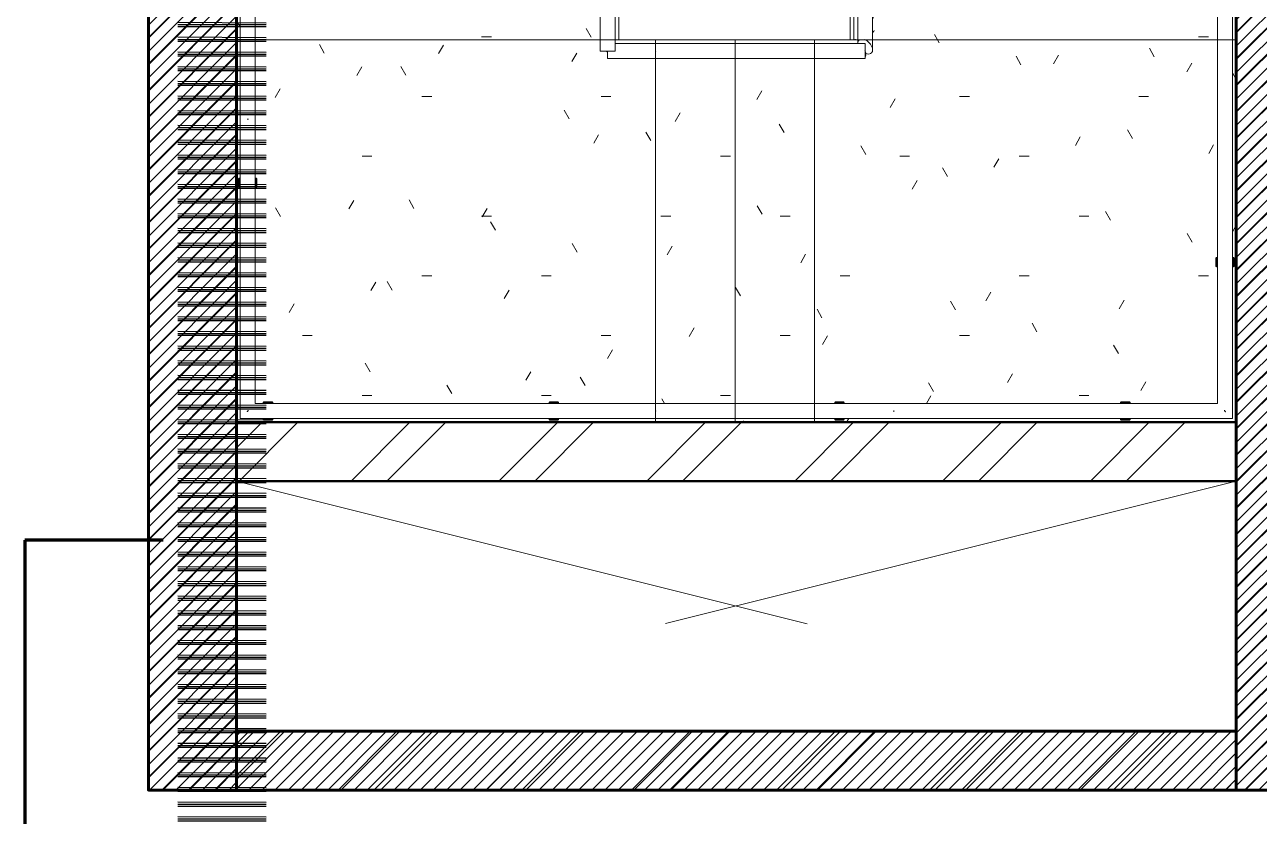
# Model space of a CAD drawing. Header units: millimetres. Extents: x -967280 to 3852, y 2833 to 1955156.
# Drawn here: x -945067 to -940868, y 488448 to 491139 of the extents above; entities that cross this region are included whole.
import ezdxf

# ---------------------------------------------------------------- set-up
doc = ezdxf.new("R2010")
doc.units = ezdxf.units.MM
doc.header["$LTSCALE"] = 1000
doc.header["$PDMODE"] = 35
doc.header["$PDSIZE"] = 25
for name, pattern in [('HRZN_Line-Ptrn-Abov', [4, 2, -2]), ('HRZN_Line-Ptrn-Dash', [4, 2, -2]), ('HRZN_Line-Ptrn-Sold', [9144001.0, 9144000.0, -1]), ('Overhead', [3.96875, 2.38125, -1.5875])]:
    doc.linetypes.add(name, pattern=pattern)
for name, color, linetype in [('_N-DIM 3', 7, 'Continuous'), ('ARCH', 8, 'Continuous'), ('S - col hach', 1, 'Continuous')]:
    doc.layers.add(name, color=color, linetype=linetype)
for name, color, linetype, lineweight in [('A-COLS', 8, 'HRZN_Line-Ptrn-Sold', 18), ('A-DASH', 21, 'HRZN_Line-Ptrn-Abov', 18), ('A-DIM', 7, 'Continuous', 13), ('A-FLOR-HRAL', 1, 'Continuous', 18), ('A-STAIR', 1, 'HRZN_Line-Ptrn-Sold', 13), ('A-TONE', 40, 'HRZN_Line-Ptrn-Sold', 35), ('A-WALL', 8, 'HRZN_Line-Ptrn-Sold', 50), ('S - column', 6, 'Continuous', 60)]:
    doc.layers.add(name, color=color, linetype=linetype, lineweight=lineweight)
doc.styles.get("Standard").update_dxf_attribs({"font": 'x-arab.shx'})
doc.dimstyles.get("Standard").update_dxf_attribs({"dimtxt": 0.18, "dimasz": 0.18, "dimexe": 0.18, "dimexo": 0.0625, "dimgap": 0.09, "dimtad": 0, "dimtih": 1, "dimtoh": 1, "dimdec": 4, "dimzin": 0, "dimdsep": 46, "dimtxsty": 'Standard', "dimcen": 0.09, "dimadec": 0, "dimazin": 0, "dimtfac": 1, "dimtdec": 4, "dimtofl": 0, "dimtmove": 0, "dimatfit": 3, "dimfxl": 1, "dimtolj": 1, "dimtzin": 0, "dimarcsym": 0})
pattern_1 = [(45, (6650, -35800), (-251.447, 251.447), []), (45, (6650, -35419), (-251.447, 251.447), [])]
pattern_2 = [(0, (6650, -35800), (812.8, 203.2), [33.528, -576.072, 33.528, -576.072, -3251.2]), (0, (6650, -35800), (812.8, 203.2), [-1219.2, 33.528, -1185.672, 33.528, -576.072, -1422.4]), (0, (6650, -35800), (812.8, 203.2), [-3048, 33.528, -372.872, 33.528, -982.472]), (120, (6954.8, -35698.4), (-582.3764, 602.3054), [33.528, -576.072, 33.528, -576.072, -3251.2]), (120, (6954.8, -35698.4), (-582.3764, 602.3054), [-1219.2, 33.528, -1185.672, 33.528, -576.072, -1422.4]), (120, (6954.8, -35698.4), (-582.3764, 602.3054), [-3048, 33.528, -372.872, 33.528, -982.472]), (240, (7056.4, -35292), (-230.4236, -805.5054), [33.528, -576.072, 33.528, -576.072, -3251.2]), (240, (7056.4, -35292), (-230.4236, -805.5054), [-1219.2, 33.528, -1185.672, 33.528, -576.072, -1422.4]), (240, (7056.4, -35292), (-230.4236, -805.5054), [-3048, 33.528, -372.872, 33.528, -982.472])]
pattern_3 = [(225, (-217548.73, -1233776.03), (44.9012806, -44.9012806), [])]
pattern_4 = [(45, (-223648.726, -1233952.032), (-22.4506403, 22.4506403), [])]

# ---------------------------------------------------------------- blocks, each defined once
blk = doc.blocks.new('Railing - Fascia 2-3607307-BASEMENT 01 FLOOR FFL_1_')
at = {"layer": 'A-FLOR-HRAL'}
blk.add_line((38.1, -63.5), (50.8, -63.5), dxfattribs=at)
blk = doc.blocks.new('Railing - Fascia 2-2693528-BASEMENT 01 FLOOR FFL_1_')
at = {"layer": 'A-FLOR-HRAL'}
for p, q in [((-29, 16), (-31, 14)), ((-31, 14), (-31, -14)), ((-31, -14), (-31, 14)), ((-25.4, 16), (-29, 16)), ((-29, -16), (-29, 16)), ((-27.5, 27.5), (-27.5, 16)), ((-25.4, 27.5), (-27.5, 27.5)), ((27.5, 27.5), (25.4, 27.5)), ((29, 16), (25.4, 16)), ((27.5, 16), (27.5, 27.5)), ((31, 14), (29, 16)), ((29, -16), (29, 16)), ((31, 14), (31, 4.2)), ((31, -14), (31, 14)), ((31, 7.7), (31, -7.7)), ((31, -7.7), (31, 7.7)), ((31, 6.6), (31, -7.4)), ((31, 3.8), (31, 6.6)), ((31, 2.5), (31, 0)), ((31, 0), (31, -2.5)), ((-31, -14), (-29, -16)), ((-29, -16), (-25.4, -16)), ((-27.5, -16), (-27.5, -27.5)), ((-14.7, -27.5), (-27.5, -27.5)), ((-15, -40), (-15, -25.4)), ((-13.4, -25.4), (-13.4, -43.7)), ((13.4, -25.4), (13.4, -43.7)), ((27.5, -27.5), (14.6, -27.5)), ((15, -25.4), (15, -40)), ((25.4, -16), (29, -16)), ((27.5, -27.5), (27.5, -16)), ((29, -16), (31, -14)), ((31, -2.5), (29.7, -2.5)), ((31, -7.4), (31, -3.8)), ((31, -4.2), (31, -14)), ((-5.1, -45), (-10, -45)), ((-10, -45), (10, -45))]:
    blk.add_line(p, q, dxfattribs=at)
for points, knots in [([(-13.4, -43.7), (-13.5, -43.6), (-13.7, -43.4), (-13.8, -43.2), (-14, -43), (-14.1, -42.9), (-14.2, -42.7), (-14.3, -42.5), (-14.4, -42.4), (-14.5, -42.2), (-14.6, -42), (-14.7, -41.8), (-14.7, -41.6), (-14.8, -41.4), (-14.8, -41.2), (-14.9, -41), (-14.9, -40.8), (-15, -40.6), (-15, -40.3), (-15, -40.1), (-15, -40)], [0, 0, 0, 0, 0.1, 0.15, 0.2, 0.25, 0.3, 0.35, 0.4, 0.45, 0.5, 0.55, 0.6, 0.65, 0.7, 0.75, 0.8, 0.85, 0.9, 1, 1, 1, 1]), ([(-5.6, -38), (-5.6, -37.7), (-5.7, -37.1), (-6.1, -36.5), (-6.5, -36.1), (-6.9, -35.7), (-7.6, -35.5), (-8.4, -35.5), (-9.1, -35.7), (-9.5, -36.1), (-9.9, -36.5), (-10.2, -37.1), (-10.3, -37.7), (-10.3, -38)], [0, 0, 0, 0, 0.111111, 0.222222, 0.277778, 0.333333, 0.444444, 0.555556, 0.666667, 0.722222, 0.777778, 0.888889, 1, 1, 1, 1]), ([(-10.3, -38), (-10.3, -38.3), (-10.2, -38.9), (-9.9, -39.5), (-9.5, -39.9), (-9.1, -40.3), (-8.4, -40.5), (-7.6, -40.5), (-6.9, -40.3), (-6.5, -39.9), (-6.1, -39.5), (-5.7, -38.9), (-5.6, -38.3), (-5.6, -38)], [0, 0, 0, 0, 0.111111, 0.222222, 0.277778, 0.333333, 0.444444, 0.555556, 0.666667, 0.722222, 0.777778, 0.888889, 1, 1, 1, 1]), ([(15, -40), (15, -40.1), (15, -40.3), (15, -40.5), (15, -40.7), (14.9, -40.9), (14.9, -41), (14.9, -41.2), (14.8, -41.4), (14.8, -41.5), (14.7, -41.7), (14.7, -41.8), (14.6, -42), (14.5, -42.1), (14.4, -42.3), (14.4, -42.4), (14.3, -42.6), (14.2, -42.7), (14.1, -42.9), (14, -43), (13.9, -43.1), (13.8, -43.3), (13.6, -43.5), (13.5, -43.6), (13.4, -43.7)], [0, 0, 0, 0, 0.083333, 0.125, 0.166667, 0.208333, 0.25, 0.291667, 0.333333, 0.375, 0.416667, 0.458333, 0.5, 0.541667, 0.583333, 0.625, 0.666667, 0.708333, 0.75, 0.791667, 0.833333, 0.875, 0.916667, 1, 1, 1, 1]), ([(-10, -45), (-10.4, -45), (-11.1, -44.9), (-11.8, -44.7), (-12.6, -44.3), (-13.1, -43.9), (-13.4, -43.7)], [0, 0, 0, 0, 0.333333, 0.5, 0.666667, 1, 1, 1, 1]), ([(13.4, -43.7), (13.1, -43.9), (12.6, -44.3), (11.8, -44.7), (11.1, -44.9), (10.4, -45), (10, -45)], [0, 0, 0, 0, 0.333333, 0.5, 0.666667, 1, 1, 1, 1])]:
    blk.add_open_spline(points, degree=3, knots=knots, dxfattribs=at)
for points in [[(-6.8, -39.2), (-7, -39.4), (-7.2, -39.8), (-7.8, -40.2), (-8.5, -40.5), (-9.2, -40.5), (-9.6, -40.4), (-9.9, -40.3)], [(-8.5, -35.5), (-8.3, -35.6), (-7.8, -35.8), (-7.2, -36.2), (-7, -36.6), (-6.8, -36.8)], [(-6.8, -36.8), (-6.7, -37), (-6.6, -37.4), (-6.5, -37.8), (-6.5, -38)], [(-6.5, -38), (-6.5, -38.2), (-6.6, -38.6), (-6.7, -39), (-6.8, -39.2)]]:
    blk.add_open_spline(points, degree=3, dxfattribs=at)
blk = doc.blocks.new('Railing - Fascia 2-V10-BASEMENT 01 FLOOR FFL_1_')
at = {"layer": 'A-FLOR-HRAL'}
for p, q in [((50.8, 63.5), (38.1, 63.5)), ((50.8, 63.5), (50.8, -63.5)), ((38.1, -63.5), (50.8, -63.5))]:
    blk.add_line(p, q, dxfattribs=at)
blk = doc.blocks.new('Railing - Fascia 2-V11-BASEMENT 01 FLOOR FFL_1_')
at = {"layer": 'A-FLOR-HRAL'}
for p, q in [((50.8, 63.5), (38.1, 63.5)), ((50.8, 63.5), (50.8, -44.6)), ((-31, -13.4), (-31, -14)), ((-31, -14), (-31, -13.4)), ((-31, -14), (-29, -16)), ((-29, -16), (-29, -14.4)), ((-29, -16), (-25.4, -16)), ((33.6, -44.6), (33.6, -42.5))]:
    blk.add_line(p, q, dxfattribs=at)
for start, end in [(202.9753, 208.4269), (209.5387, 219.2562)]:
    blk.add_arc((0, 0), 33.1, start, end, dxfattribs=at)
blk = doc.blocks.new('Railing - Fascia 2-V12-BASEMENT 01 FLOOR FFL_1_')
at = {"layer": 'A-FLOR-HRAL'}
for p, q in [((33.6, 44.6), (33.6, 63.5)), ((38.1, 63.5), (33.6, 63.5)), ((38.1, 44.6), (38.1, 63.5)), ((50.8, 63.5), (38.1, 63.5)), ((38.1, 63.5), (38.1, 44.6)), ((50.8, 63.5), (50.8, -63.5)), ((-29, 16), (-31, 14)), ((-31, 14), (-31, -14)), ((-31, -14), (-31, 14)), ((-25.4, 16), (-29, 16)), ((-29, -16), (-29, 16)), ((29, 16), (25.4, 16)), ((31, 14), (29, 16)), ((29, -16), (29, 16)), ((31, 14), (31, 4.2)), ((31, -14), (31, 14)), ((31, 7.7), (31, -7.7)), ((31, -7.7), (31, 7.7)), ((31, 6.6), (31, -4.4)), ((31, 3.8), (31, 6.6)), ((31, 2.5), (31, 0)), ((31, 0), (31, -2.5)), ((-31, -14), (-29, -16)), ((-29, -16), (-25.4, -16)), ((25.4, -16), (29, -16)), ((29, -16), (31, -14)), ((31, -2.5), (29.7, -2.5)), ((31, -4.4), (31, -3.8)), ((31, -4.8), (31, -14)), ((31, -5.4), (31, -7.4)), ((31, -7.4), (31, -5.4)), ((38.1, -63.5), (50.8, -63.5))]:
    blk.add_line(p, q, dxfattribs=at)
blk = doc.blocks.new('Railing - Fascia 2-V13-BASEMENT 01 FLOOR FFL_1_')
at = {"layer": 'A-FLOR-HRAL'}
for p, q in [((33.6, 22.3), (33.6, 63.5)), ((38.1, 63.5), (33.6, 63.5)), ((38.1, 22.3), (38.1, 63.5)), ((50.8, 63.5), (38.1, 63.5)), ((38.1, 63.5), (38.1, 22.3)), ((50.8, 63.5), (50.8, -63.5)), ((-29, 16), (-31, 14)), ((-31, 14), (-31, 0)), ((-31, 0), (-31, 14)), ((-25.4, 16), (-29, 16)), ((-29, -16), (-29, 16)), ((33.6, 31.8), (25.4, 31.8)), ((29, 16), (25.4, 16)), ((31, 14), (29, 16)), ((29, -16), (29, 16)), ((31, 14), (31, 4.2)), ((31, 0), (31, 14)), ((31, 7.7), (31, -7.7)), ((31, -7.7), (31, 7.7)), ((31, 6.6), (31, 0)), ((31, 3.8), (31, 6.6)), ((31, 2.5), (31, 0)), ((-31, -0.3), (-31, -14)), ((-31, -14), (-31, -0.3)), ((-31, -14), (-29, -16)), ((-29, -16), (-25.4, -16)), ((25.4, -16), (29, -16)), ((29, -16), (31, -14)), ((31, -2.5), (29.7, -2.5)), ((31, -14), (31, -0.3)), ((31, -0.3), (31, -7.4)), ((31, -0.3), (31, -2.5)), ((31, -7.4), (31, -3.8)), ((31, -4.2), (31, -14)), ((38.1, -63.5), (50.8, -63.5))]:
    blk.add_line(p, q, dxfattribs=at)
blk = doc.blocks.new('Railing - Railing-3619686-BASEMENT 01 FLOOR FFL_1_')
at = {"layer": 'A-FLOR-HRAL', "lineweight": 13}
for p, q in [((17109.5, 3809.5), (17109.5, 3811.9)), ((17111.9, 3809.5), (17109.5, 3809.5))]:
    blk.add_line(p, q, dxfattribs=at)
at = {"extrusion": (0, 0, -1), "zscale": -1, "rotation": 180}
for name, p in [('Railing - Fascia 2-2693528-BASEMENT 01 FLOOR FFL_1_', (-17111.9, 6254.6)), ('Railing - Fascia 2-V13-BASEMENT 01 FLOOR FFL_1_', (-17111.9, 5222.3)), ('Railing - Fascia 2-V12-BASEMENT 01 FLOOR FFL_1_', (-17111.9, 4164.6))]:
    blk.add_blockref(name, p, dxfattribs=at)
at = {"extrusion": (0, 0, -1), "zscale": -1}
for name, p in [('Railing - Fascia 2-3607307-BASEMENT 01 FLOOR FFL_1_', (-17988.1, 5984.6)), ('Railing - Fascia 2-V10-BASEMENT 01 FLOOR FFL_1_', (-17988.1, 4952.3)), ('Railing - Fascia 2-V11-BASEMENT 01 FLOOR FFL_1_', (-17988.1, 3894.6))]:
    blk.add_blockref(name, p, dxfattribs=at)
blk = doc.blocks.new('Railing - Fascia 2-2789807-BASEMENT 01 FLOOR FFL_1_')
at = {"layer": 'A-FLOR-HRAL'}
for p, q in [((-29, 16), (-31, 14)), ((-31, 14), (-31, -14)), ((-31, -14), (-31, 14)), ((-25.4, 16), (-29, 16)), ((-29, -16), (-29, 16)), ((29, 16), (25.4, 16)), ((31, 14), (29, 16)), ((29, -16), (29, 16)), ((31, 14), (31, 4.2)), ((31, -14), (31, 14)), ((31, 7.7), (31, -7.7)), ((31, -7.7), (31, 7.7)), ((31, 6.6), (31, -7.4)), ((31, 3.8), (31, 6.6)), ((31, 2.5), (31, 0)), ((31, 0), (31, -2.5)), ((-31, -14), (-29, -16)), ((-29, -16), (-25.4, -16)), ((25.4, -16), (29, -16)), ((29, -16), (31, -14)), ((31, -2.5), (29.7, -2.5)), ((31, -7.4), (31, -3.8)), ((31, -4.2), (31, -14))]:
    blk.add_line(p, q, dxfattribs=at)
blk = doc.blocks.new('Railing - Fascia 2-3809664-BASEMENT 01 FLOOR FFL_1_')
at = {"layer": 'A-FLOR-HRAL'}
for p, q in [((-29, 16), (-31, 14)), ((-31, 14), (-31, -14)), ((-31, -14), (-31, 14)), ((-25.4, 16), (-29, 16)), ((-29, -16), (-29, 16)), ((29, 16), (25.4, 16)), ((31, 14), (29, 16)), ((29, -16), (29, 16)), ((31, 14), (31, 4.2)), ((31, -14), (31, 14)), ((31, 7.7), (31, -7.7)), ((31, -7.7), (31, 7.7)), ((31, 6.6), (31, -7.4)), ((31, 3.8), (31, 6.6)), ((31, 2.5), (31, 0)), ((31, 0), (31, -2.5)), ((-31, -14), (-29, -16)), ((-29, -16), (-25.4, -16)), ((25.4, -16), (29, -16)), ((29, -16), (31, -14)), ((31, -2.5), (29.7, -2.5)), ((31, -7.4), (31, -3.8)), ((31, -4.2), (31, -14))]:
    blk.add_line(p, q, dxfattribs=at)
blk = doc.blocks.new('Railing - Fascia 2-V6-BASEMENT 01 FLOOR FFL_1_')
at = {"layer": 'A-FLOR-HRAL'}
for p, q in [((-29, 16), (-31, 14)), ((-31, 14), (-31, 10.6)), ((-31, 10.6), (-31, 14)), ((-31, 9.9), (-31, -14)), ((-31, -14), (-31, 9.9)), ((-25.4, 16), (-29, 16)), ((-29, -16), (-29, 16)), ((29, 16), (25.4, 16)), ((31, 14), (29, 16)), ((29, -16), (29, 16)), ((31, 14), (31, 10.6)), ((31, 10.6), (31, 14)), ((31, 9.9), (31, 4.2)), ((31, -14), (31, 9.9)), ((31, 7.7), (31, -7.7)), ((31, -7.7), (31, 7.7)), ((31, 6.6), (31, -7.4)), ((31, 3.8), (31, 6.6)), ((31, 2.5), (31, 0)), ((31, 0), (31, -2.5)), ((-31, -14), (-29, -16)), ((-29, -16), (-25.4, -16)), ((25.4, -16), (29, -16)), ((29, -16), (31, -14)), ((31, -2.5), (29.7, -2.5)), ((31, -7.4), (31, -3.8)), ((31, -4.2), (31, -14))]:
    blk.add_line(p, q, dxfattribs=at)
blk = doc.blocks.new('Railing - Fascia 2-V15-BASEMENT 01 FLOOR FFL_1_')
at = {"layer": 'A-FLOR-HRAL'}
for p, q in [((-29, 16), (-31, 14)), ((-31, 14), (-31, -14)), ((-31, -14), (-31, 14)), ((-25.4, 16), (-29, 16)), ((-29, -16), (-29, 16)), ((29, 16), (25.4, 16)), ((31, 14), (29, 16)), ((29, -16), (29, 16)), ((31, 14), (31, 4.2)), ((31, -14), (31, 14)), ((31, 7.6), (31, -7.7)), ((31, -7.7), (31, 7.6)), ((31, 6.6), (31, -7.4)), ((31, 3.8), (31, 6.6)), ((31, 2.5), (31, 0)), ((31, 0), (31, -2.5)), ((-31, -14), (-29, -16)), ((-29, -16), (-25.4, -16)), ((25.4, -16), (29, -16)), ((29, -16), (31, -14)), ((31, -2.5), (29.7, -2.5)), ((31, -7.4), (31, -3.8)), ((31, -4.2), (31, -14))]:
    blk.add_line(p, q, dxfattribs=at)
blk = doc.blocks.new('Railing - Fascia 2-V16-BASEMENT 01 FLOOR FFL_1_')
at = {"layer": 'A-FLOR-HRAL'}
for p, q in [((-29, 16), (-31, 14)), ((-31, 14), (-31, -14)), ((-31, -14), (-31, 14)), ((-25.4, 16), (-29, 16)), ((-29, -16), (-29, 16)), ((29, 16), (25.4, 16)), ((31, 14), (29, 16)), ((29, -16), (29, 16)), ((31, 14), (31, 4.2)), ((31, -14), (31, 14)), ((31, 7.7), (31, -7.7)), ((31, -7.7), (31, 7.7)), ((31, 6.6), (31, 5.5)), ((31, 5.5), (31, 6.6)), ((31, 5.4), (31, -7.4)), ((31, 3.8), (31, 5.4)), ((31, 2.5), (31, 0)), ((31, 0), (31, -2.5)), ((-31, -14), (-29, -16)), ((-29, -16), (-25.4, -16)), ((25.4, -16), (29, -16)), ((29, -16), (31, -14)), ((31, -2.5), (29.7, -2.5)), ((31, -7.4), (31, -3.8)), ((31, -4.2), (31, -14))]:
    blk.add_line(p, q, dxfattribs=at)
blk = doc.blocks.new('Railing - Railing-3619690-BASEMENT 01 FLOOR FFL_1_')
for name, p, rotation in [('Railing - Fascia 2-V16-BASEMENT 01 FLOOR FFL_1_', (15888.1, 3364.1), 180), ('Railing - Fascia 2-V15-BASEMENT 01 FLOOR FFL_1_', (15957.1, 2588.1), 269.9999999999997), ('Railing - Fascia 2-V6-BASEMENT 01 FLOOR FFL_1_', (16929, 2588.1), 269.9999999999997), ('Railing - Fascia 2-3809664-BASEMENT 01 FLOOR FFL_1_', (17901, 2588.1), 269.9999999999997), ('Railing - Fascia 2-2789807-BASEMENT 01 FLOOR FFL_1_', (18872.9, 2588.1), 269.9999999999997)]:
    blk.add_blockref(name, p, dxfattribs=dict(rotation=rotation))
blk.add_blockref('Railing - Fascia 2-2789807-BASEMENT 01 FLOOR FFL_1_', (19211.9, 3094.1))
blk = doc.blocks.new('Top Rail Type - Top Rail_Internal_-3619706-BASEMENT 01 FLOOR FFL_1_')
at = {"layer": 'A-STAIR', "linetype": 'Continuous'}
for p, q in [((17086.5, 6280), (17086.5, 6017.2)), ((17109.6, 6280), (17114.2, 6280)), ((17137.3, 6017.2), (17137.3, 6280)), ((17086.5, 6017.2), (17086.5, 3811.9)), ((17137.3, 3811.9), (17137.3, 6017.2)), ((18013.5, 3815.9), (18013.5, 3879.6)), ((17268.3, 3837.3), (17137.3, 3837.3)), ((17799.8, 3837.3), (17268.3, 3837.3)), ((17954, 3837.3), (17799.8, 3837.3)), ((17962.7, 3855.9), (17962.7, 3838.7)), ((17962.7, 3838.7), (17962.7, 3837.3)), ((17111.9, 3809.6), (17111.9, 3811.9)), ((17111.9, 3786.5), (17268.3, 3786.5)), ((17268.3, 3786.5), (17799.8, 3786.5)), ((17799.8, 3786.5), (17976.8, 3786.5))]:
    blk.add_line(p, q, dxfattribs=at)
at = {"layer": 'A-STAIR', "linetype": 'Continuous', "flags": 128}
for points in [[(17968, 3850.2), (17966.1, 3848.5), (17963.6, 3844.2), (17962.7, 3838.7)], [(18013.5, 3815.9), (18012.6, 3822.2), (18010.1, 3828.8), (18006.1, 3835.3), (18000.8, 3841.3), (17994.7, 3846.3), (17988.1, 3850), (17986.1, 3850.8)], [(17113.9, 3811.9), (17111.9, 3811.9), (17109.9, 3811.9)], [(17275.4, 3809.9), (17275.5, 3811.9), (17275.4, 3813.9)], [(17275.4, 3813.9), (17275.5, 3811.9), (17275.4, 3809.9)], [(17815.4, 3813.9), (17815.5, 3811.9), (17815.4, 3809.9)], [(17815.4, 3809.9), (17815.5, 3811.9), (17815.4, 3813.9)], [(17987.3, 3813.6), (17988.1, 3811.9), (17990.3, 3805.3), (17990.8, 3799.2), (17989.5, 3793.9), (17988.3, 3791.8)], [(17990.4, 3803.7), (17994.7, 3802.4), (18000.8, 3801.9), (18006.1, 3803.2), (18010.1, 3806.1), (18012.6, 3810.4), (18013.5, 3815.9)]]:
    blk.add_lwpolyline(points, dxfattribs=at)
at = {"layer": 'A-STAIR', "linetype": 'Continuous'}
blk.add_open_spline([(17113.9, 6010), (17113.2, 6010), (17111.9, 6010), (17110.6, 6010), (17109.9, 6010)], degree=3, dxfattribs=at)
blk = doc.blocks.new('Top Rail Type - Top Rail_Internal_-V21-BASEMENT 01 FLOOR FFL_1_')
at = {"layer": 'A-STAIR', "linetype": 'Continuous'}
for p, q in [((17086.5, 6280), (17137.3, 6280)), ((17086.5, 6010), (17086.5, 6280)), ((17137.3, 6010), (17137.3, 6280)), ((17086.5, 3811.9), (17086.5, 6010)), ((17137.3, 3811.9), (17137.3, 6010)), ((18013.5, 4116.5), (18013.5, 3850)), ((17962.7, 4092.8), (17962.7, 3850)), ((17275.5, 3837.3), (17137.3, 3837.3)), ((17815.5, 3837.3), (17275.5, 3837.3)), ((17988.1, 3837.3), (17815.5, 3837.3)), ((18013.5, 3850), (17962.7, 3850)), ((17988.1, 3811.9), (17988.1, 3837.3)), ((17086.5, 3811.9), (17137.3, 3811.9)), ((17111.9, 3786.5), (17111.9, 3810.9)), ((17275.5, 3786.5), (17111.9, 3786.5)), ((17815.5, 3786.5), (17275.5, 3786.5)), ((17988.1, 3786.5), (17815.5, 3786.5)), ((17988.1, 3786.5), (17988.1, 3810.9))]:
    blk.add_line(p, q, dxfattribs=at)
blk = doc.blocks.new('Top Rail Type - Top Rail_Internal_-3619723-BASEMENT 01 FLOOR FFL_1_')
at = {"layer": 'A-STAIR', "linetype": 'Continuous'}
for p, q in [((15862.7, 6017.2), (15862.7, 3863.3)), ((15913.5, 3863.3), (15913.5, 6017.2)), ((19186.5, 4426.6), (19186.5, 3842.8)), ((19237.3, 3842.8), (19237.3, 4450.3)), ((15862.7, 3863.3), (15862.7, 3587.2)), ((15913.5, 3587.2), (15913.5, 3863.3)), ((19186.5, 3842.8), (19186.5, 2613.5)), ((19237.3, 2562.7), (19237.3, 3842.8)), ((15862.7, 3580.5), (15862.7, 2562.7)), ((15913.5, 2613.5), (15913.5, 3580.5)), ((17268.3, 2613.5), (15913.5, 2613.5)), ((17802.1, 2613.5), (17268.3, 2613.5)), ((18078.3, 2613.5), (17802.1, 2613.5)), ((19186.5, 2613.5), (18085, 2613.5)), ((15862.7, 2562.7), (17268.3, 2562.7)), ((17268.3, 2562.7), (17802.1, 2562.7)), ((17802.1, 2562.7), (18078.3, 2562.7)), ((18085, 2562.7), (19237.3, 2562.7))]:
    blk.add_line(p, q, dxfattribs=at)
for points in [[(19209.9, 3850), (19210.6, 3850), (19211.9, 3850), (19213.2, 3850), (19213.9, 3850)], [(15890.1, 3580), (15889.4, 3580), (15888.1, 3580), (15886.8, 3580), (15886.1, 3580)], [(17275.4, 2590.4), (17275.5, 2589.7), (17275.5, 2588.1), (17275.5, 2586.5), (17275.4, 2585.8)], [(18085.4, 2590.4), (18085.5, 2589.7), (18085.5, 2588.1), (18085.5, 2586.5), (18085.4, 2585.8)]]:
    blk.add_open_spline(points, degree=3, dxfattribs=at)
for points, knots in [([(15890.4, 2590.4), (15890.2, 2590.2), (15889.4, 2589.4), (15888.1, 2588.1), (15886.8, 2586.8), (15886, 2586), (15885.8, 2585.8)], [0.47065226, 0.47065226, 0.47065226, 0.47065226, 0.47916667, 0.5, 0.52083333, 0.52934774, 0.52934774, 0.52934774, 0.52934774]), ([(19214.2, 2585.8), (19214, 2586), (19213.2, 2586.8), (19211.9, 2588.1), (19210.6, 2589.4), (19209.8, 2590.2), (19209.6, 2590.4)], [-0.52934774, -0.52934774, -0.52934774, -0.52934774, -0.52083333, -0.5, -0.47916667, -0.47065226, -0.47065226, -0.47065226, -0.47065226])]:
    blk.add_open_spline(points, degree=3, knots=knots, dxfattribs=at)
blk = doc.blocks.new('Top Rail Type - Top Rail_Internal_-V22-BASEMENT 01 FLOOR FFL_1_')
at = {"layer": 'A-STAIR', "linetype": 'Continuous'}
for p, q in [((15862.7, 3580), (15862.7, 6010)), ((15913.5, 3580), (15913.5, 6010)), ((19186.5, 4663.5), (19186.5, 3850)), ((19237.3, 4687.2), (19237.3, 3850)), ((19186.5, 3850), (19186.5, 2613.5)), ((19237.3, 3850), (19237.3, 2562.7)), ((15862.7, 2562.7), (15862.7, 3580)), ((15913.5, 2613.5), (15913.5, 3580)), ((17275.5, 2613.5), (15913.5, 2613.5)), ((18085.5, 2613.5), (17275.5, 2613.5)), ((19186.5, 2613.5), (18085.5, 2613.5)), ((17275.5, 2562.7), (15862.7, 2562.7)), ((18085.5, 2562.7), (17275.5, 2562.7)), ((19237.3, 2562.7), (18085.5, 2562.7))]:
    blk.add_line(p, q, dxfattribs=at)
blk = doc.blocks.new('*U1913')
h = blk.add_hatch()
h.set_pattern_fill('PLAST,_O', color=1, scale=0.2, angle=90)
h.set_pattern_definition([(90, (-155234.254297, -71860.100436), (-0.05, 3e-18), []), (90, (-155234.260547, -71860.100436), (-0.05, 3e-18), []), (90, (-155234.266797, -71860.100436), (-0.05, 3e-18), [])])
h.paths.add_polyline_path([(7.1953, 0.15), (-2.7316, 0.15), (-2.7316, -0.15), (7.1953, -0.15)])
blk = doc.blocks.new('*D1936')
at = {"layer": '_N-DIM 3', "color": 0, "lineweight": -2, "transparency": 16777216}
for p, q in [((22250.5, -33650.2), (21779.4, -33650.2)), ((21779.6, -33650.4), (21779.6, -36011.1)), ((21779.6, -38372.2), (21779.6, -36011.5)), ((22250.3, -38372.4), (21779.4, -38372.4))]:
    blk.add_line(p, q, dxfattribs=at)
at = {"layer": '_N-DIM 3', "color": 0, "lineweight": 106, "transparency": 16777216}
for points in [[(21779.6, -33650.4), (21779.6, -33650.4), (21779.6, -33650.2)], [(21779.6, -38372.2), (21779.6, -38372.2), (21779.6, -38372.4)]]:
    blk.add_solid(points, dxfattribs=at)
at = {"layer": 'Defpoints', "color": 0, "lineweight": 106, "transparency": 16777216}
for p in [(21779.6, -33650.2), (22250.6, -33650.2), (22250.4, -38372.4)]:
    blk.add_point(p, dxfattribs=at)
at = {"layer": '_N-DIM 3', "color": 0, "transparency": 16777216, "insert": (21779.6, -36011.3), "char_height": 0.18, "attachment_point": 5}
blk.add_mtext('\\A1;4722.2134', dxfattribs=at)
blk = doc.blocks.new('A$Ca5ad4f3b')
at = {"layer": 'S - col hach'}
h = blk.add_hatch(dxfattribs=at)
h.set_pattern_fill('ANSI31', color=256, scale=10)
h.set_pattern_definition(pattern_4)
h.paths.add_polyline_path([(16400, -18100), (16100, -18100), (16100, -25300), (16400, -25300)])
h = blk.add_hatch(dxfattribs=at)
h.set_pattern_fill('ANSI31', color=256, scale=10)
h.set_pattern_definition(pattern_4)
h.paths.add_polyline_path([(20100, -18100), (19800, -18100), (19800, -25300), (20100, -25300)])
h = blk.add_hatch(dxfattribs=at)
h.set_pattern_fill('ANSI31', color=256, scale=10)
h.set_pattern_definition([(45, (-216898.87, -660839.722), (-22.4506403, 22.4506403), [])])
h.paths.add_polyline_path([(19800, -25100), (16400, -25100), (16400, -25300), (19800, -25300)])
at = {"layer": 'S - column'}
for points in [[(16400, -18100), (16100, -18100), (16100, -25300), (16400, -25300)], [(20100, -18100), (19800, -18100), (19800, -25300), (20100, -25300)], [(19800, -25100), (16400, -25100), (16400, -25300), (19800, -25300)]]:
    blk.add_lwpolyline(points, close=True, dxfattribs=at)
blk = doc.blocks.new('A$Cd2541b88')
at = {"layer": 'A-COLS'}
h = blk.add_hatch(dxfattribs=at)
h.set_pattern_fill('ANSI31', color=4, scale=20, angle=180)
h.set_pattern_definition(pattern_3)
h.paths.add_polyline_path([(22499.99625, -28979.99984), (22199.99625, -28979.99984), (22199.99625, -34499.99984), (22499.99625, -34499.99984)])
h = blk.add_hatch(dxfattribs=at)
h.set_pattern_fill('ANSI31', color=4, scale=20, angle=180)
h.set_pattern_definition(pattern_3)
h.paths.add_polyline_path([(26199.99625, -28980), (25899.99625, -28980), (25899.99625, -34500), (26199.99625, -34500)])
at = {"layer": 'A-STAIR', "linetype": 'Continuous'}
h = blk.add_hatch(dxfattribs=at)
h.set_pattern_fill('FP_15', color=4, style=0, pattern_type=2)
h.set_pattern_definition(pattern_2)
h.paths.add_polyline_path([(23736.5, -31950), (23736.5, -31680), (22563.5, -31680), (22563.5, -31950), (23395.79827, -31950)])
h.paths.add_polyline_path([(22500, -31950), (22512.7, -31950), (22512.7, -31680), (22500, -31680), (22500, -31940.11128)])
h.paths.add_polyline_path([(23787.3, -31950), (23800, -31950), (23800, -31698.85998), (23795.49634, -31698.85998), (23795.49634, -31680), (23787.3, -31680), (23787.3, -31737.98855)])
h = blk.add_hatch(dxfattribs=at)
h.set_pattern_fill('FP_15', color=4, style=0, pattern_type=2)
h.set_pattern_definition(pattern_2)
h.paths.add_polyline_path([(24758.06432, -31950), (25836.5, -31950), (25836.5, -31749.93025), (25832.90019, -31749.50107), (25832.0111, -31743.51407), (25831.98211, -31741.92722), (25832.25034, -31741.26524), (25832.16754, -31739.32611), (25832.45574, -31738.87797), (25831.86379, -31736.57297), (25832.2431, -31735.82682), (25830.9, -31733.92722), (25832.90019, -31733.92722), (25831.86379, -31731.28146), (25832.11664, -31730.26707), (25831.86379, -31728.63571), (25832.08096, -31727.54508), (25831.98211, -31725.92722), (25832.90019, -31725.44033), (25831.86379, -31723.34421), (25832.90019, -31721.43957), (25832.90019, -31717.92419), (25836.5, -31717.92419), (25836.5, -31680), (24670.98317, -31680), (24663.5, -31683.48928), (24663.5, -31884.59406), (24668.49501, -31893.08261), (24670.06285, -31896.93332), (24671.15499, -31905.35998), (24668.40489, -31917.85869), (24666.8586, -31921.65645), (24663.5, -31926.12589), (24663.5, -31950), (24670.06285, -31950)])
h.paths.add_polyline_path([(25887.3, -31950), (25900, -31950), (25900, -31680), (25887.3, -31680), (25887.3, -31717.92419), (25890.89981, -31718.35336), (25891.93621, -31723.34421), (25892.4551, -31724.34036), (25891.93621, -31725.98996), (25892.80034, -31726.58919), (25891.93621, -31728.63571), (25892.9, -31728.97646), (25892.9, -31730.26707), (25891.90324, -31737.98855), (25892.2572, -31739.10523), (25892.09035, -31740.30935), (25891.93621, -31741.86447), (25892.35453, -31742.4141), (25890.89981, -31747.58666), (25890.89981, -31749.93025), (25887.3, -31749.93025), (25887.3, -31863.52308)])
h.paths.add_polyline_path([(24612.10611, -31950), (24612.7, -31950), (24612.10611, -31937.10998), (24604.50366, -31937.10998), (24604.50366, -31949.99984)])
h.paths.add_polyline_path([(24604.50366, -31873.60998), (24612.7, -31873.60998), (24612.7, -31707.17771), (24600, -31713.09982), (24600, -31841.85998), (24604.50366, -31841.85998), (24604.50366, -31865.26072)])
h = blk.add_hatch(dxfattribs=at)
h.set_pattern_fill('FP_15', color=4, style=0, pattern_type=2)
h.set_pattern_definition(pattern_2)
h.paths.add_polyline_path([(23785.01714, -33249.99984), (23925.46256, -33249.99984), (23925.46256, -33237.29984), (23595.02123, -33237.29984), (23594.59205, -33240.89965), (23589.6012, -33241.93605), (23588.60505, -33242.45494), (23586.95545, -33241.93605), (23586.35622, -33242.80018), (23584.3097, -33241.93605), (23583.96895, -33242.89984), (23582.67834, -33242.89984), (23575.15579, -33242.02811), (23573.84018, -33242.25704), (23572.63606, -33242.09019), (23571.08094, -33241.93605), (23570.53131, -33242.35437), (23565.35876, -33240.89965), (23563.01517, -33240.89965), (23563.01517, -33237.29984), (22623.05762, -33237.29984), (22622.62845, -33240.89965), (22617.63759, -33241.93605), (22616.64144, -33242.45494), (22614.99184, -33241.93605), (22614.39261, -33242.80018), (22612.34609, -33241.93605), (22612.00534, -33242.89984), (22610.71474, -33242.89984), (22603.19219, -33242.02811), (22601.87657, -33242.25704), (22600.67245, -33242.09019), (22599.11733, -33241.93605), (22598.5677, -33242.35437), (22593.39515, -33240.89965), (22591.05156, -33240.89965), (22591.05156, -33237.29984), (22512.7, -33236.43436), (22512.7, -32451.89385), (22509.10019, -32451.46468), (22508.06379, -32446.47383), (22507.5449, -32445.47767), (22508.06379, -32443.82808), (22507.19966, -32443.22884), (22508.06379, -32441.18233), (22507.1, -32440.84157), (22507.1, -32439.55097), (22507.97173, -32432.02842), (22507.7428, -32430.71281), (22507.90965, -32429.50869), (22508.06379, -32427.95357), (22507.64547, -32427.40393), (22509.10019, -32422.23138), (22509.10019, -32419.88779), (22512.7, -32419.88779), (22512.7, -31950), (22500, -31950), (22500, -33249.99984), (23395.79827, -33249.99984)])
h.paths.add_polyline_path([(23785.01714, -33186.49984), (23925.46256, -33186.49984), (23925.46256, -32013.49984), (23761.89997, -32012.63437), (23761.89997, -31990.48765), (23759.5124, -31990.4876), (23759.5124, -31988.10005), (23736.5, -31988.10005), (23736.5, -31950), (22563.5, -31950), (22563.5, -32419.88779), (22567.09981, -32420.31697), (22567.9889, -32426.30397), (22568.01789, -32427.89082), (22567.74966, -32428.5528), (22567.83246, -32430.49193), (22567.54426, -32430.94007), (22568.13621, -32433.24507), (22567.7569, -32433.99122), (22568.7093, -32435.89082), (22567.09981, -32435.89082), (22568.13621, -32438.53657), (22567.88336, -32439.55097), (22568.13621, -32441.18233), (22567.91904, -32442.27296), (22568.01789, -32443.89082), (22567.09981, -32444.37771), (22568.13621, -32446.47383), (22567.09981, -32448.37847), (22567.09981, -32451.89385), (22563.5, -32451.89385), (22563.5, -33186.49984), (22591.05156, -33186.49984), (22591.48073, -33182.90003), (22597.46774, -33182.01094), (22599.05459, -33181.98195), (22599.71657, -33182.25019), (22601.65569, -33182.16738), (22602.10384, -33182.45558), (22604.40884, -33181.86363), (22605.15499, -33182.24294), (22607.05459, -33181.63558), (22607.05459, -33182.90003), (22609.70034, -33181.86363), (22610.71474, -33182.11648), (22612.34609, -33181.86363), (22613.43672, -33182.08081), (22615.05459, -33181.98195), (22615.54148, -33182.90003), (22617.63759, -33181.86363), (22619.54223, -33182.90003), (22623.05762, -33182.90003), (22623.05762, -33186.49984), (23563.01517, -33186.49984), (23563.44434, -33182.90003), (23569.43135, -33182.01094), (23571.0182, -33181.98195), (23571.68017, -33182.25019), (23573.6193, -33182.16738), (23574.06745, -33182.45558), (23576.37244, -33181.86363), (23577.11859, -33182.24294), (23579.01823, -33180.89984), (23579.0182, -33182.90003), (23581.66395, -33181.86363), (23582.67834, -33182.11648), (23584.3097, -33181.86363), (23585.40033, -33182.08081), (23587.0182, -33181.98195), (23587.50508, -33182.90003), (23589.6012, -33181.86363), (23591.50584, -33182.90003), (23595.02123, -33182.90003), (23595.02123, -33186.49984)])
h.paths.add_polyline_path([(23801.22567, -31962.7), (23925.46256, -31962.69984), (23925.46256, -31949.99984), (23787.3, -31950), (23787.30015, -31962.69985), (23800, -31962.69985)])
h = blk.add_hatch(dxfattribs=at)
h.set_pattern_fill('FP_14', color=4, style=0, pattern_type=2)
h.set_pattern_definition(pattern_2)
h.paths.add_polyline_path([(23925.46256, -33249.99984), (24195.46256, -33249.99984), (24195.46256, -33237.29984), (23925.46256, -33237.29984), (23925.46256, -33244.40284)])
h.paths.add_polyline_path([(24174.23601, -33186.49984), (24195.46256, -33186.49984), (24195.46256, -32013.49984), (23925.46259, -32013.50005), (23925.46256, -33186.49984)])
h.paths.add_polyline_path([(23925.46259, -31962.69984), (24195.46256, -31962.69984), (24195.46256, -31949.99984), (23925.46256, -31950)])
h = blk.add_hatch(dxfattribs=at)
h.set_pattern_fill('FP_15', color=4, style=0, pattern_type=2)
h.set_pattern_definition(pattern_2)
h.paths.add_polyline_path([(24465.46256, -33249.99984), (24465.46256, -33237.29984), (24195.46256, -33237.29984), (24195.46256, -33249.99984)])
h.paths.add_polyline_path([(24195.46256, -33186.49984), (24465.46256, -33186.49984), (24465.46256, -32013.49984), (24195.46256, -32013.50004), (24195.46256, -33122.17152)])
h.paths.add_polyline_path([(24195.46256, -31962.69984), (24465.46256, -31962.69982), (24465.46256, -31949.99984), (24195.46256, -31949.99984)])
h = blk.add_hatch(dxfattribs=at)
h.set_pattern_fill('FP_15', color=4, style=0, pattern_type=2)
h.set_pattern_definition(pattern_2)
h.paths.add_polyline_path([(25341.89263, -33249.99984), (25900, -33249.99984), (25900, -31950), (25887.3, -31950), (25887.3, -32689.88779), (25890.89981, -32690.31697), (25891.93621, -32695.30782), (25892.4551, -32696.30397), (25891.93621, -32697.95357), (25892.80034, -32698.5528), (25891.93621, -32700.59932), (25892.9, -32700.94007), (25892.9, -32702.23068), (25892.02827, -32709.75323), (25892.2572, -32711.06884), (25892.09035, -32712.27296), (25891.93621, -32713.82808), (25892.35453, -32714.37771), (25890.89981, -32719.55026), (25890.89981, -32721.89385), (25887.3, -32721.89385), (25886.43452, -33237.29984), (25538.94844, -33237.29984), (25538.51927, -33240.89965), (25533.52842, -33241.93605), (25532.53226, -33242.45494), (25530.88267, -33241.93605), (25530.28343, -33242.80018), (25528.23691, -33241.93605), (25527.89616, -33242.89984), (25526.60556, -33242.89984), (25519.08301, -33242.02811), (25517.7674, -33242.25704), (25516.56328, -33242.09019), (25515.00816, -33241.93605), (25514.45852, -33242.35437), (25509.28597, -33240.89965), (25506.94238, -33240.89965), (25506.94238, -33237.29984), (24566.98483, -33237.29984), (24566.55566, -33240.89965), (24561.56481, -33241.93605), (24560.56865, -33242.45494), (24558.91906, -33241.93605), (24558.31983, -33242.80018), (24556.27331, -33241.93605), (24555.93255, -33242.89984), (24554.64195, -33242.89984), (24547.1194, -33242.02811), (24545.80379, -33242.25704), (24544.59967, -33242.09019), (24543.04455, -33241.93605), (24542.49492, -33242.35437), (24537.32236, -33240.89965), (24534.97877, -33240.89965), (24534.97877, -33237.29984), (24465.46256, -33237.29984), (24465.46256, -33249.99984), (24952.67376, -33249.99984)])
h.paths.add_polyline_path([(24735.46256, -33186.49984), (25506.94238, -33186.49984), (25507.37155, -33182.90003), (25513.35856, -33182.01094), (25514.94541, -33181.98195), (25515.60739, -33182.25019), (25517.54652, -33182.16738), (25517.99466, -33182.45558), (25520.29966, -33181.86363), (25521.04581, -33182.24294), (25522.94541, -33181.63558), (25522.94541, -33182.90003), (25525.59116, -33181.86363), (25526.60556, -33182.11648), (25528.23691, -33181.86363), (25529.32755, -33182.08081), (25530.94541, -33181.98195), (25531.4323, -33182.90003), (25533.52842, -33181.86363), (25535.43306, -33182.90003), (25538.94844, -33182.90003), (25538.94844, -33186.49984), (25836.49999, -33186.49984), (25836.5, -32721.89385), (25832.90019, -32721.46468), (25832.0111, -32715.47767), (25831.98211, -32713.89082), (25832.25034, -32713.22884), (25832.16754, -32711.28972), (25832.45574, -32710.84157), (25831.86379, -32708.53657), (25832.2431, -32707.79042), (25830.9, -32705.89082), (25832.90019, -32705.89082), (25831.86379, -32703.24507), (25832.11664, -32702.23068), (25831.86379, -32700.59932), (25832.08096, -32699.50869), (25831.98211, -32697.89082), (25832.90019, -32697.40393), (25831.86379, -32695.30782), (25832.90019, -32693.40318), (25832.90019, -32689.88779), (25836.5, -32689.88779), (25836.5, -31950), (24663.5, -31950), (24662.63452, -31989.582), (24658.02518, -31995.40288), (24656.06051, -31996.81), (24647.825, -31997.82499), (24640.50276, -31997.57813), (24640.27524, -32002.82293), (24638.10003, -32013.50004), (24465.46256, -32013.50003), (24466.15244, -33186.49984), (24534.97877, -33186.49984), (24535.40795, -33182.90003), (24541.39495, -33182.01094), (24542.9818, -33181.98195), (24543.64378, -33182.25019), (24545.58291, -33182.16738), (24546.03105, -33182.45558), (24548.33605, -33181.86363), (24549.0822, -33182.24294), (24550.9818, -33181.63558), (24550.9818, -33182.90003), (24553.62756, -33181.86363), (24554.64195, -33182.11648), (24556.27331, -33181.86363), (24557.36394, -33182.08081), (24558.9818, -33181.98195), (24559.46869, -33182.90003), (24561.56481, -33181.86363), (24563.46945, -33182.90003), (24566.98483, -33182.90003), (24566.98483, -33186.49984), (24730.12001, -33186.49984)])
h.paths.add_polyline_path([(24612.89231, -31962.70002), (24612.7, -31957.67397), (24612.10611, -31950), (24465.46256, -31949.99984), (24465.46256, -31962.69984), (24612.70002, -31962.70001)])
at = {"layer": 'A-TONE', "linetype": 'Continuous', "lineweight": 13}
h = blk.add_hatch(dxfattribs=at)
h.set_pattern_fill('FP_2', color=4, style=0, pattern_type=2)
h.set_pattern_definition(pattern_1)
h.paths.add_polyline_path([(25341.89263, -33449.99984), (25900, -33449.99984), (25900, -33249.99984), (22500, -33249.99984), (22500, -33449.99984), (24952.67376, -33449.99984)])
h = blk.add_hatch(dxfattribs=at)
h.set_pattern_fill('FP_2', color=4, style=0, pattern_type=2)
h.set_pattern_definition(pattern_1)
h.paths.add_polyline_path([(25900, -34500), (25900, -34300), (22500, -34300), (22500, -34500), (24563.45488, -34500)])
at = {"layer": 'A-COLS', "color": 4}
for points in [[(22499.99625, -28979.99984), (22199.99625, -28979.99984), (22199.99625, -34499.99984), (22499.99625, -34499.99984)], [(26199.99625, -28980), (25899.99625, -28980), (25899.99625, -34500), (26199.99625, -34500)]]:
    blk.add_lwpolyline(points, close=True, dxfattribs=at)
at = {"layer": 'A-DASH', "color": 4}
for p, q in [((25900, -33449.99984), (22500, -34297.71505)), ((22500, -33449.99984), (25900, -34300))]:
    blk.add_line(p, q, dxfattribs=at)
at = {"layer": 'A-STAIR', "color": 4, "linetype": 'Overhead'}
for p, q in [((22500, -31949.99984), (22500, -28979.99984)), ((23800, -31949.99984), (23800, -28979.99984)), ((25900, -31625.99984), (25900, -31949.99984)), ((24600, -31713.09982), (24600, -31949.99984)), ((22500, -31949.99984), (22500, -33249.99984)), ((22500, -31949.99984), (23800, -31949.99984)), ((23925.46256, -31949.99984), (23800, -31949.99984)), ((23925.46256, -33249.99984), (23925.46256, -31949.99984)), ((24465.46256, -31949.99984), (23925.46256, -31949.99984)), ((24600, -31949.99984), (24465.46256, -31949.99984)), ((24465.46256, -33249.99984), (24465.46256, -31949.99984)), ((25900, -31949.99984), (24600, -31949.99984)), ((25900, -33249.99984), (25900, -31949.99984)), ((22500, -33249.99984), (23925.46256, -33249.99984)), ((24465.46256, -33249.99984), (23925.46256, -33249.99984)), ((24465.46256, -33249.99984), (25900, -33249.99984))]:
    blk.add_line(p, q, dxfattribs=at)
at = {"layer": 'A-STAIR', "color": 4}
for p, q in [((23800, -31950), (23800, -31698.85998)), ((22500, -31950), (22512.7, -31950)), ((22563.5, -31950), (23736.5, -31950)), ((23787.3, -31950), (23800, -31950)), ((23925.46256, -31949.99984), (23800, -31950)), ((23925.46256, -31962.69984), (23925.46256, -31949.99984)), ((24195.46256, -31949.99984), (23925.46256, -31949.99984)), ((24465.46256, -31949.99984), (24195.46256, -31949.99984)), ((24195.46256, -31962.69984), (24195.46256, -31949.99984)), ((24600, -31950), (24465.46256, -31949.99984)), ((24465.46256, -31962.69984), (24465.46256, -31949.99984)), ((24612.10611, -31950), (24600, -31950)), ((25836.5, -31950), (24663.5, -31950)), ((25900, -31950), (25887.3, -31950)), ((23925.46256, -33186.49984), (23925.46256, -32013.49984)), ((24195.46256, -33186.49984), (24195.46256, -32013.49984)), ((24465.46256, -33186.49984), (24465.46256, -32013.49984)), ((23925.46256, -33249.99984), (23925.46256, -33237.29984)), ((24195.46256, -33249.99984), (24195.46256, -33237.29984)), ((24465.46256, -33249.99984), (24465.46256, -33237.29984))]:
    blk.add_line(p, q, dxfattribs=at)
at = {"layer": 'A-STAIR', "color": 4, "linetype": 'HRZN_Line-Ptrn-Dash'}
for p, q in [((22500, -31949.99984), (23800, -31949.99984)), ((22500, -31950), (22512.7, -31950)), ((22563.5, -31950), (23736.5, -31950)), ((23787.3, -31950), (23800, -31950)), ((23925.46256, -31962.69984), (23925.46256, -31949.99984)), ((23925.46256, -33249.99984), (23925.46256, -31949.99984)), ((24195.46256, -31962.69984), (24195.46256, -31949.99984)), ((24195.46256, -33249.99984), (24195.46256, -31949.99984)), ((24195.46256, -33249.99984), (24195.46256, -31949.99984)), ((24465.46256, -31962.69984), (24465.46256, -31949.99984)), ((24465.46256, -33249.99984), (24465.46256, -31949.99984)), ((25900, -31949.99984), (24600, -31949.99984)), ((24612.10611, -31950), (24600, -31950)), ((25836.5, -31950), (24663.5, -31950)), ((25900, -31950), (25887.3, -31950)), ((23925.46256, -33186.49984), (23925.46256, -32013.49984)), ((24195.46256, -33186.49984), (24195.46256, -32013.49984)), ((24465.46256, -33186.49984), (24465.46256, -32013.49984)), ((23925.46256, -33249.99984), (23925.46256, -33237.29984)), ((24195.46256, -33249.99984), (24195.46256, -33237.29984)), ((24465.46256, -33249.99984), (24465.46256, -33237.29984))]:
    blk.add_line(p, q, dxfattribs=at)
at = {"layer": 'A-WALL', "color": 4}
for p, q in [((22200, -27700), (22200, -34500)), ((22500, -33249.99984), (22500, -28979.99984)), ((25900, -28979.99984), (25900, -33249.99984)), ((25900, -33249.99984), (22500, -33249.99984)), ((22500, -33449.99984), (25900, -33449.99984)), ((22500, -34300), (22500, -33449.99984)), ((25900, -33449.99984), (25900, -34300)), ((25900, -34300), (22500, -34300)), ((22200, -34500), (22500, -34500)), ((22500, -34500), (25900, -34500)), ((25900, -34500), (26200, -34500))]:
    blk.add_line(p, q, dxfattribs=at)
at = {"layer": 'A-WALL', "color": 4, "linetype": 'Continuous', "lineweight": 13}
for p, q in [((22500, -33249.99984), (22500, -33449.99984)), ((25900, -33449.99984), (25900, -33249.99984)), ((22500, -34300), (22500, -34500)), ((25900, -34500), (25900, -34300))]:
    blk.add_line(p, q, dxfattribs=at)
at = {"color": 4, "xscale": 1000, "yscale": 1000, "zscale": 1000, "rotation": 90}
blk.add_blockref('*U1913', (22450.37477, -35589.12045), dxfattribs=at)
at = {"layer": 'A-DIM', "color": 4}
blk.add_blockref('A$Ca5ad4f3b', (6100, -9199.99984), dxfattribs=at)
at = {"layer": 'A-STAIR', "color": 4, "linetype": 'Continuous', "lineweight": 18}
for name in ['Railing - Railing-3619690-BASEMENT 01 FLOOR FFL_1_', 'Railing - Railing-3619686-BASEMENT 01 FLOOR FFL_1_']:
    blk.add_blockref(name, (6650, -35799.99984), dxfattribs=at)
at = {"layer": 'A-STAIR', "color": 4, "linetype": 'Continuous'}
for name in ['Top Rail Type - Top Rail_Internal_-3619723-BASEMENT 01 FLOOR FFL_1_', 'Top Rail Type - Top Rail_Internal_-V22-BASEMENT 01 FLOOR FFL_1_', 'Top Rail Type - Top Rail_Internal_-3619706-BASEMENT 01 FLOOR FFL_1_', 'Top Rail Type - Top Rail_Internal_-V21-BASEMENT 01 FLOOR FFL_1_']:
    blk.add_blockref(name, (6650, -35799.99984), dxfattribs=at)
at = {"layer": '_N-DIM 3', "color": 4}
dim = blk.add_linear_dim(base=(21779.58902, -33650.17984), p1=(22250.37477, -38372.39322), p2=(22250.55477, -33650.17984), angle=90, dimstyle='Standard', dxfattribs=at)
dim.commit()
dim.dimension.update_dxf_attribs({"geometry": '*D1936', "text_midpoint": (21779.58902, -36011.28653)})

msp = doc.modelspace()

# ---------------------------------------------------------------- block references
at = {"layer": 'ARCH', "lineweight": 106, "ltscale": 30}
msp.add_blockref('A$Cd2541b88', (-966846.1, 523037.4), dxfattribs=at)

doc.saveas('drawing.dxf')
